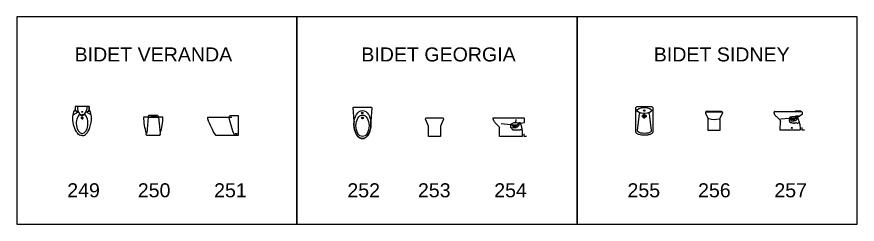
# Model space of a CAD drawing. Header units: inches. Extents: x 242965 to 445791, y 236206 to 423703.
# Drawn here: x 315433 to 332984, y 281452 to 285772 of the extents above; entities that cross this region are included whole.
import ezdxf

# ---------------------------------------------------------------- set-up
doc = ezdxf.new("R2010")
doc.units = ezdxf.units.IN
doc.header["$MEASUREMENT"] = 0
doc.layers.add('2', color=181, linetype='Continuous', lineweight=20)
doc.layers.add('HATCH', color=8, linetype='Continuous')
doc.layers.add('wc', color=144, linetype='Continuous')
doc.styles.add('Vni-Helve', font='')
doc.styles.get('Vni-Helve').set_extended_font_data('VNI-Helve')

# ---------------------------------------------------------------- blocks, each defined once
blk = doc.blocks.new('251')
at = {"layer": 'HATCH', "linetype": 'Continuous'}
blk.add_lwpolyline([(-188, 386, -0.226855), (-167, 418), (-167, 418), (0, 418), (0, 0), (-461, 0), (-461, 0, -0.068746), (-634, 349), (-634, 349), (-637, 373), (-634, 386), (-188, 386)], format="xyb", close=True, dxfattribs=at)
at = {"layer": 'wc', "color": 7}
blk.add_lwpolyline([(-188, 386, -0.226855), (-167, 418), (-167, 418), (0, 418), (0, 0), (-461, 0), (-461, 0, -0.068746), (-634, 349), (-634, 349), (-637, 373), (-634, 386), (-188, 386)], format="xyb", close=True, dxfattribs=at)
at = {"layer": 'wc'}
blk.add_lwpolyline([(-70, 0, -0.07303), (-188, 386), (-188, 386, -0.226855), (-167, 418), (-167, 418), (0, 418), (0, 0), (-461, 0), (-461, 0, -0.068746), (-634, 349), (-634, 349), (-637, 373), (-634, 386), (-188, 386), (-188, 386), (-134, 386)], format="xyb", dxfattribs=at)
for points in [[(-24, 35), (-62, 35)], [(-43, 53), (-43, 15)]]:
    blk.add_lwpolyline(points, dxfattribs=at)
blk.add_circle((-43, 35), 12.2, dxfattribs=at)
blk = doc.blocks.new('250')
at = {"layer": 'HATCH', "linetype": 'Continuous'}
blk.add_lwpolyline([(-198, 394), (-107, 394), (-94, 430), (-94, 430), (89, 430), (89, 430), (102, 394), (192, 394), (192, 394, -0.085193), (136, 40), (136, 40, -0.556153), (127, 0), (127, 0), (0, 0), (-133, 0), (-133, 0, -0.556153), (-141, 40), (-141, 40, -0.085193), (-198, 394)], format="xyb", close=True, dxfattribs=at)
at = {"layer": 'wc', "color": 7}
blk.add_lwpolyline([(-198, 394), (-107, 394), (-94, 430), (-94, 430), (89, 430), (89, 430), (102, 394), (192, 394), (192, 394, -0.085193), (136, 40), (136, 40, -0.556153), (127, 0), (127, 0), (0, 0), (-133, 0), (-133, 0, -0.556153), (-141, 40), (-141, 40, -0.085193), (-198, 394)], format="xyb", close=True, dxfattribs=at)
at = {"layer": 'wc'}
for points in [[(-108, 387), (-139, 50)], [(-99, 386), (99, 386)], [(108, 387), (139, 50)]]:
    blk.add_lwpolyline(points, dxfattribs=at)
blk.add_lwpolyline([(-92, 422, 0.171313), (89, 419)], format="xyb", dxfattribs=at)
blk = doc.blocks.new('249')
at = {"layer": 'HATCH', "linetype": 'Continuous'}
blk.add_lwpolyline([(146, -60), (146, -60), (146, -3, 0.421216), (143, 0), (-143, 0, 0.421216), (-146, -3), (-146, -60), (-146, -60)], format="xyb", dxfattribs=at)
for points in [[(0, -605), (-40, -606), (-87, -570), (-133, -509), (-191, -374), (-197, -215), (-176, -107), (-146, -60), (-146, -60), (-146, -60)], [(0, -605), (40, -606), (87, -570), (133, -509), (191, -374), (197, -215), (176, -107), (146, -60), (146, -60), (146, -60)]]:
    blk.add_open_spline(points, degree=3, knots=[0, 0, 0, 0, 149.135658, 243.592744, 411.777865, 490.202807, 539.060321, 660.412251, 697.776626, 697.776626, 697.776626, 697.776626], dxfattribs=at)
at = {"layer": 'wc', "color": 7}
blk.add_lwpolyline([(146, -60), (146, -60), (146, -3, 0.421216), (143, 0), (-143, 0, 0.421216), (-146, -3), (-146, -60), (-146, -60)], format="xyb", dxfattribs=at)
at = {"layer": 'wc'}
for points in [[(143, 0), (-143, 0, 0.421216), (-146, -3), (-146, -60), (-146, -60, 0.327115), (-88, -118)], [(-187, -168), (-75, -111), (-75, -111, -0.262945), (-142, -72)], [(187, -168), (75, -111), (75, -111, 0.262945), (142, -72)], [(146, -3), (146, -60), (146, -60, -0.327115), (88, -118)]]:
    blk.add_lwpolyline(points, format="xyb", dxfattribs=at)
blk.add_lwpolyline([(143, 0, -0.421216), (146, -3, 0.421216)], format="xyb", close=True, dxfattribs=at)
for points in [[(-15, -110), (15, -110)], [(0, -95), (0, -125)], [(-30, -237), (30, -237)], [(0, -207), (0, -267)]]:
    blk.add_lwpolyline(points, dxfattribs=at)
for centre, radius in [((0, -110), 8.78), ((0, -237), 17.6), ((0, -237), 10.7)]:
    blk.add_circle(centre, radius, dxfattribs=at)
blk.add_ellipse((0, -352), major_axis=(0, 209), ratio=0.586674, start_param=0.43048, end_param=5.852706, dxfattribs=at)
at = {"layer": 'wc', "color": 7}
for points in [[(0, -605), (-40, -606), (-87, -570), (-133, -509), (-191, -374), (-197, -215), (-176, -107), (-146, -60), (-146, -60), (-146, -60)], [(0, -605), (40, -606), (87, -570), (133, -509), (191, -374), (197, -215), (176, -107), (146, -60), (146, -60), (146, -60)]]:
    blk.add_open_spline(points, degree=3, knots=[0, 0, 0, 0, 149.135658, 243.592744, 411.777865, 490.202807, 539.060321, 660.412251, 697.776626, 697.776626, 697.776626, 697.776626], dxfattribs=at)
at = {"layer": 'wc'}
for points, knots in [([(0, -605), (-40, -606), (-87, -570), (-133, -509), (-191, -374), (-197, -215), (-176, -107), (-146, -60), (-146, -60), (-146, -60)], [0, 0, 0, 0, 149.135658, 243.592744, 411.777865, 490.202807, 539.060321, 660.412251, 697.776626, 697.776626, 697.776626, 697.776626]), ([(-51, -163), (-51, -163), (-51, -163), (-48, -165), (-46, -167), (-42, -171), (-39, -173), (-34, -176), (-32, -177), (-27, -180), (-26, -180), (-22, -182), (-20, -183), (-16, -184), (-15, -184), (-13, -185), (-12, -185), (-10, -185), (-9, -185), (-7, -186), (-6, -186), (-4, -186), (-3, -186), (-1, -186), (-1, -186), (1, -186)], [168.137947, 168.137947, 168.137947, 168.137947, 169.104342, 169.104342, 176.759661, 176.759661, 184.41498, 184.41498, 192.070298, 192.070298, 196.396033, 196.396033, 202.031356, 202.031356, 205.910604, 205.910604, 207.596623, 207.596623, 210.409767, 210.409767, 213.222911, 213.222911, 216.036056, 216.036056, 216.935273, 216.935273, 216.935273, 216.935273]), ([(0, -605), (40, -606), (87, -570), (133, -509), (191, -374), (197, -215), (176, -107), (146, -60), (146, -60), (146, -60)], [0, 0, 0, 0, 149.135658, 243.592744, 411.777865, 490.202807, 539.060321, 660.412251, 697.776626, 697.776626, 697.776626, 697.776626]), ([(51, -163), (51, -163), (51, -163), (48, -165), (46, -167), (42, -171), (39, -173), (34, -176), (32, -177), (27, -180), (26, -180), (22, -182), (20, -183), (16, -184), (15, -184), (13, -185), (12, -185), (10, -185), (9, -185), (7, -186), (6, -186), (4, -186), (3, -186), (1, -186), (1, -186), (1, -186)], [168.137947, 168.137947, 168.137947, 168.137947, 169.104342, 169.104342, 176.759661, 176.759661, 184.41498, 184.41498, 192.070298, 192.070298, 196.396033, 196.396033, 202.031356, 202.031356, 205.910604, 205.910604, 207.596623, 207.596623, 210.409767, 210.409767, 213.222911, 213.222911, 216.036056, 216.036056, 216.935273, 216.935273, 216.935273, 216.935273])]:
    blk.add_open_spline(points, degree=3, knots=knots, dxfattribs=at)
for points in [[(-100, 0), (-95, -51), (-73, -114), (-41, -157), (-10, -174), (0, -175)], [(100, 0), (95, -51), (73, -114), (41, -157), (10, -174), (0, -175)]]:
    blk.add_spline(points, degree=3, dxfattribs=at)
blk = doc.blocks.new('254')
at = {"layer": 'HATCH', "linetype": 'Continuous'}
blk.add_lwpolyline([(-642, 385), (-8, 385, -0.414214), (0, 377), (0, 291, -0.340072), (-6, 283), (-6, 283), (-64, 267)], format="xyb", dxfattribs=at)
blk.add_lwpolyline([(-41, 0), (-516, 0), (-516, 186)], dxfattribs=at)
for points in [[(-642, 385), (-651, 377), (-649, 355), (-642, 337), (-621, 304), (-569, 246), (-534, 210), (-516, 186)], [(-64, 267), (-73, 262), (-70, 248), (-65, 232), (-57, 205), (-44, 126), (-41, 65), (-41, 11), (-41, 0)]]:
    blk.add_spline(points, degree=3, dxfattribs=at)
at = {"layer": 'wc'}
for points in [[(-642, 385), (-8, 385, -0.414214), (0, 377), (0, 291, -0.340072), (-6, 283), (-6, 283), (-64, 267)], [(-227, 179), (-227, 205), (-227, 205, 0.405817), (-253, 234)], [(-173, 350), (-180, 287), (-157, 288), (-132, 280), (-132, 246), (-132, 246, -0.186466), (-150, 224), (-150, 224, 0.071872), (-169, 207)], [(-73, 261), (-76, 282), (-111, 280), (-111, 242), (-111, 242, -0.374768), (-167, 185)]]:
    blk.add_lwpolyline(points, format="xyb", dxfattribs=at)
for points in [[(-41, 0), (-516, 0), (-516, 186)], [(-284, 240), (-483, 258)], [(-180, 287), (-183, 282), (-215, 282), (-284, 249), (-285, 193), (-234, 137), (-165, 137), (-161, 136), (-117, 136), (-111, 139), (-84, 139), (-75, 143), (-46, 142)], [(-140, 233), (-253, 234), (-253, 234), (-282, 234)], [(-72, 252), (-111, 266)], [(50, 0), (0, 0), (0, 50)]]:
    blk.add_lwpolyline(points, dxfattribs=at)
for points in [[(-169, 209), (-169, 204), (-228, 204), (-228, 209)], [(-168, 185), (-168, 190), (-227, 190), (-227, 185)]]:
    blk.add_lwpolyline(points, close=True, dxfattribs=at)
for points in [[(-642, 385), (-651, 377), (-649, 355), (-642, 337), (-621, 304), (-569, 246), (-534, 210), (-516, 186)], [(-64, 267), (-73, 262), (-70, 248), (-65, 232), (-57, 205), (-44, 126), (-41, 65), (-41, 11), (-41, 0)]]:
    blk.add_spline(points, degree=3, dxfattribs=at)
blk = doc.blocks.new('253')
at = {"layer": 'HATCH', "linetype": 'Continuous'}
blk.add_lwpolyline([(125, 210), (125, 0), (-125, 0), (-125, 210), (-191, 355), (-191, 355, -0.558711), (-173, 385), (-4, 385), (173, 385, -0.558711), (191, 355), (191, 355)], format="xyb", close=True, dxfattribs=at)
at = {"layer": 'wc', "color": 7}
blk.add_lwpolyline([(125, 210), (125, 0), (-125, 0), (-125, 210), (-191, 355), (-191, 355, -0.558711), (-173, 385), (-4, 385), (173, 385, -0.558711), (191, 355), (191, 355)], format="xyb", close=True, dxfattribs=at)
blk = doc.blocks.new('252')
at = {"layer": 'HATCH', "linetype": 'Continuous'}
blk.add_lwpolyline([(-173, -290), (-194, -9, -0.414214), (-185, 0), (185, 0, -0.414214), (194, -9), (173, -290)], format="xyb", dxfattribs=at)
blk.add_ellipse((0, -357), major_axis=(0, -293), ratio=0.60675, start_param=4.483622, end_param=8.082749, dxfattribs=at)
at = {"layer": 'wc', "color": 7}
blk.add_lwpolyline([(-173, -290), (-194, -9, -0.414214), (-185, 0), (185, 0, -0.414214), (194, -9), (173, -290)], format="xyb", dxfattribs=at)
at = {"layer": 'wc'}
blk.add_lwpolyline([(-173, -290), (-194, -9, -0.414214), (-185, 0), (185, 0, -0.414214), (194, -9), (173, -290)], format="xyb", dxfattribs=at)
for centre, radius in [((-3, -118), 14), ((-3, -118), 9.35), ((0, -221), 18.7), ((0, -221), 14)]:
    blk.add_circle(centre, radius, dxfattribs=at)
for centre, major_axis, ratio in [((0, -357), (0, -293), 0.60675), ((1, -384), (0, -224), 0.612138)]:
    blk.add_ellipse(centre, major_axis=major_axis, ratio=ratio, dxfattribs=at)
at = {"layer": 'wc', "color": 7}
blk.add_ellipse((0, -357), major_axis=(0, -293), ratio=0.60675, start_param=4.483622, end_param=8.082749, dxfattribs=at)
blk = doc.blocks.new('257')
at = {"layer": 'HATCH', "linetype": 'Continuous'}
blk.add_lwpolyline([(-569, 385), (-145, 385), (-145, 385), (-132, 401), (-29, 401), (-29, 401), (-20, 390), (-20, 390, -0.346184), (0, 372), (0, 372), (0, 325), (-98, 260)], format="xyb", dxfattribs=at)
blk.add_lwpolyline([(-46, 0), (-461, 0), (-455, 179)], dxfattribs=at)
for points in [[(-569, 385), (-584, 380), (-590, 369), (-588, 349), (-580, 332), (-573, 319), (-548, 292), (-525, 271), (-502, 251), (-485, 234), (-469, 215), (-458, 196), (-455, 179)], [(-98, 260), (-86, 225), (-69, 181), (-61, 155), (-51, 114), (-45, 62), (-44, 14), (-46, 0)]]:
    blk.add_spline(points, degree=3, dxfattribs=at)
at = {"layer": 'wc', "color": 7}
blk.add_lwpolyline([(-569, 385), (-145, 385), (-145, 385), (-132, 401), (-29, 401), (-29, 401), (-20, 390), (-20, 390, -0.346184), (0, 372), (0, 372), (0, 325), (-98, 260)], format="xyb", dxfattribs=at)
at = {"layer": 'wc'}
for points in [[(-145, 385), (-7, 385)], [(-454, 235), (-265, 248)], [(-142, 238), (-261, 238)], [(-165, 222), (-228, 222)], [(-196, 258), (-196, 216)], [(50, 0), (0, 0), (0, 50)]]:
    blk.add_lwpolyline(points, dxfattribs=at)
at = {"layer": 'wc', "color": 7}
blk.add_lwpolyline([(-46, 0), (-461, 0), (-455, 179)], dxfattribs=at)
at = {"layer": 'wc'}
for points in [[(-164, 195), (-164, 188), (-227, 188), (-227, 217), (-227, 217, 0.389439), (-246, 233), (-246, 233), (-266, 233)], [(-187, 209, -0.004617), (-152, 230), (-152, 230, 0.244263), (-137, 251), (-137, 251), (-137, 286)]]:
    blk.add_lwpolyline(points, format="xyb", dxfattribs=at)
blk.add_circle((-217, 44), 9.96, dxfattribs=at)
at = {"layer": 'wc', "color": 7}
for points in [[(-569, 385), (-584, 380), (-590, 369), (-588, 349), (-580, 332), (-573, 319), (-548, 292), (-525, 271), (-502, 251), (-485, 234), (-469, 215), (-458, 196), (-455, 179)], [(-98, 260), (-86, 225), (-69, 181), (-61, 155), (-51, 114), (-45, 62), (-44, 14), (-46, 0)]]:
    blk.add_spline(points, degree=3, dxfattribs=at)
at = {"layer": 'wc'}
for points in [[(-76, 287), (-92, 291), (-111, 291), (-130, 288), (-158, 278), (-187, 274), (-214, 273), (-234, 268), (-254, 267), (-261, 263), (-265, 248), (-269, 209), (-268, 182), (-259, 166), (-237, 155), (-213, 154), (-197, 151), (-179, 145), (-161, 146), (-147, 151), (-133, 155), (-106, 146), (-79, 149), (-69, 155), (-62, 156)], [(-187, 209), (-189, 204), (-187, 199), (-178, 193), (-166, 191)], [(-120, 280), (-117, 259), (-115, 231), (-118, 218), (-124, 207), (-133, 200), (-145, 195), (-164, 195)]]:
    blk.add_spline(points, degree=3, dxfattribs=at)
blk = doc.blocks.new('256')
at = {"layer": 'HATCH', "linetype": 'Continuous'}
blk.add_lwpolyline([(-147, 395), (147, 395)], dxfattribs=at)
blk.add_lwpolyline([(-179, 349), (-130, 250), (-130, 250, -0.107152), (-128, 238), (-128, 238), (-128, 0), (128, 0), (128, 238, -0.107152), (130, 250), (130, 250), (179, 349)], format="xyb", dxfattribs=at)
for points in [[(-147, 395), (-156, 392), (-159, 381), (-168, 378), (-180, 367), (-179, 349)], [(147, 395), (156, 392), (159, 381), (168, 378), (180, 367), (179, 349)]]:
    blk.add_spline(points, degree=3, dxfattribs=at)
at = {"layer": 'wc', "color": 7}
for points in [[(-161, 380), (161, 380)], [(-147, 395), (147, 395)]]:
    blk.add_lwpolyline(points, dxfattribs=at)
blk.add_lwpolyline([(-179, 349), (-130, 250), (-130, 250, -0.107152), (-128, 238), (-128, 238), (-128, 0), (128, 0), (128, 238, -0.107152), (130, 250), (130, 250), (179, 349)], format="xyb", dxfattribs=at)
at = {"layer": 'wc'}
blk.add_lwpolyline([(-108, 239, 0.160752), (109, 237)], format="xyb", dxfattribs=at)
at = {"layer": 'wc', "color": 7}
for points in [[(-147, 395), (-156, 392), (-159, 381), (-168, 378), (-180, 367), (-179, 349)], [(147, 395), (156, 392), (159, 381), (168, 378), (180, 367), (179, 349)]]:
    blk.add_spline(points, degree=3, dxfattribs=at)
blk = doc.blocks.new('255')
at = {"layer": 'HATCH', "linetype": 'Continuous'}
blk.add_lwpolyline([(-180, -534), (-180, -30), (-180, -30, -0.414214), (-150, 0), (150, 0, -0.414214), (180, -30), (180, -534)], format="xyb", dxfattribs=at)
blk.add_spline([(-180, -534), (-173, -545), (-141, -567), (-116, -576), (-62, -587), (0, -590), (57, -587), (88, -583), (114, -576), (138, -567), (164, -553), (175, -542), (180, -534)], degree=3, dxfattribs=at)
at = {"layer": 'wc', "color": 7}
blk.add_lwpolyline([(-180, -534), (-180, -30), (-180, -30, -0.414214), (-150, 0), (150, 0, -0.414214), (180, -30), (180, -534)], format="xyb", dxfattribs=at)
at = {"layer": 'wc'}
blk.add_lwpolyline([(100, -150), (144, -497), (144, -497, -0.277859), (133, -525), (133, -525, -0.135136), (83, -551), (83, -551, -0.07479), (-81, -551), (-81, -551, -0.135136), (-132, -525), (-132, -525, -0.277859), (-142, -497), (-142, -497), (-99, -150)], format="xyb", dxfattribs=at)
blk.add_lwpolyline([(0, -249), (0, -149)], close=True, dxfattribs=at)
for points in [[(-53, -199), (51, -199)], [(53, -199), (-51, -199)]]:
    blk.add_lwpolyline(points, dxfattribs=at)
for centre, radius in [((0, -199), 36.7), ((0, -199), 36.7), ((0, -199), 25.4), ((0, -199), 25.4), ((0, -82), 14.1), ((0, -82), 14.1)]:
    blk.add_circle(centre, radius, dxfattribs=at)
blk.add_ellipse((-2, -82), major_axis=(-154, 0), ratio=0.390442, dxfattribs=at)
for points in [[(-89, -130), (-95, -139), (-99, -152)], [(89, -130), (95, -139), (99, -152)]]:
    blk.add_spline(points, degree=3, dxfattribs=at)
at = {"layer": 'wc', "color": 7}
blk.add_spline([(-180, -534), (-173, -545), (-141, -567), (-116, -576), (-62, -587), (0, -590), (57, -587), (88, -583), (114, -576), (138, -567), (164, -553), (175, -542), (180, -534)], degree=3, dxfattribs=at)

msp = doc.modelspace()

# ---------------------------------------------------------------- linework, layer by layer
at = {"layer": 'wc', "color": 3}
for points in [[(315433.28, 281452.39), (321283.543, 281452.39), (321283.543, 285771.741), (315433.28, 285771.741)], [(321283.543, 281452.39), (327133.806, 281452.39), (327133.806, 285771.741), (321283.543, 285771.741)], [(327133.806, 281452.39), (332984.068, 281452.39), (332984.068, 285771.741), (327133.806, 285771.741)]]:
    msp.add_lwpolyline(points, close=True, dxfattribs=at)

# ---------------------------------------------------------------- block references
at = {"layer": 'wc'}
for name, p in [('249', (316797.482, 283901.53)), ('252', (322652.161, 283886.409)), ('255', (328538.451, 283901.588)), ('256', (329993.884, 283412.778)), ('257', (331835.063, 283412.778)), ('250', (318285.545, 283296.53)), ('251', (320057.626, 283296.53)), ('253', (324156.889, 283281.409)), ('254', (326028.561, 283281.409))]:
    msp.add_blockref(name, p, dxfattribs=at)

# ---------------------------------------------------------------- texts
at = {"layer": '2', "color": 4, "style": 'Vni-Helve'}
for s, p in [('BIDET VERANDA ', (316640.061, 284842.302)), ('BIDET GEORGIA', (322628.366, 284842.302)), ('BIDET SIDNEY', (328736.002, 284842.302)), ('249', (316486.143, 282011.805)), ('250', (317960.036, 282011.805)), ('251', (319553.65, 282011.805)), ('252', (322336.405, 282011.805)), ('253', (323810.298, 282011.805)), ('254', (325403.912, 282011.805)), ('255', (328186.668, 282011.805)), ('256', (329660.561, 282011.805)), ('257', (331254.175, 282011.805))]:
    msp.add_text(s, height=292.5, dxfattribs=at).set_placement(p)

doc.saveas('drawing.dxf')
